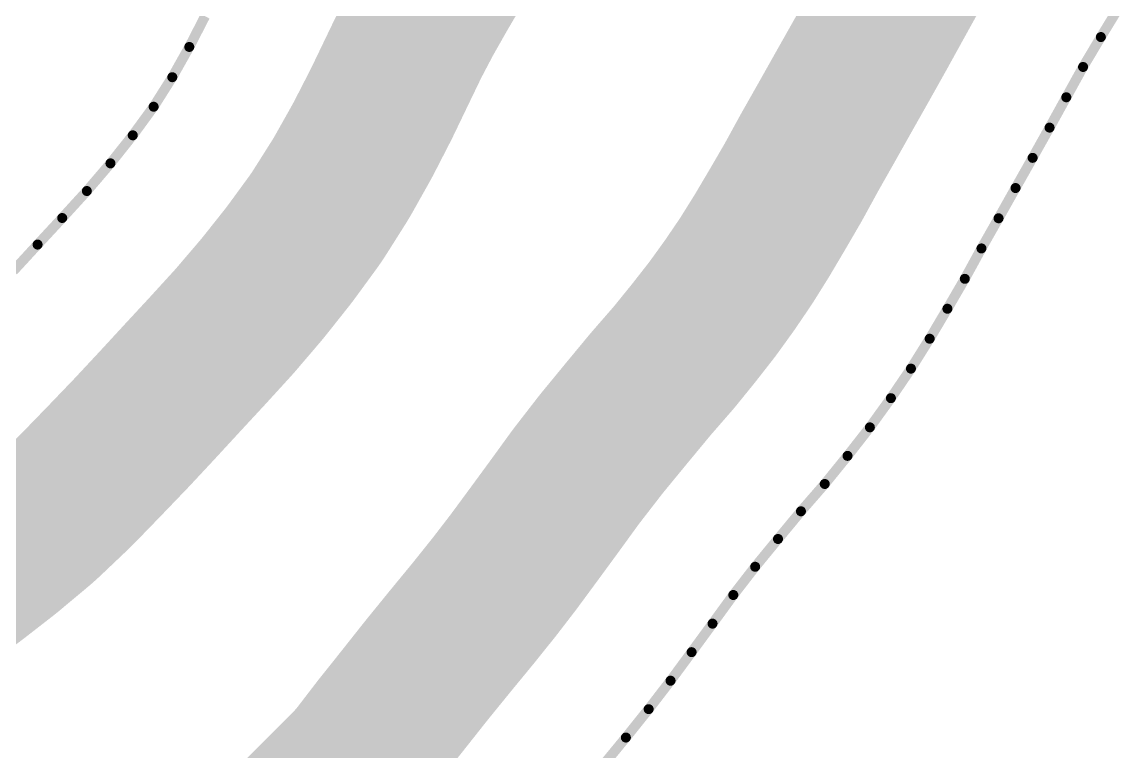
# Model space of a CAD drawing. Header units: inches. Extents: x 16 to 269, y 21 to 202.
# Drawn here: x 173.58 to 201.57, y 74.46 to 92.99 of the extents above; entities that cross this region are included whole.
import ezdxf

# ---------------------------------------------------------------- set-up
doc = ezdxf.new("R2010")
doc.units = ezdxf.units.IN
doc.layers.add('Edge-Cuts', color=9, linetype='Continuous')
doc.layers.add('F-Cu', color=1, linetype='Continuous')

msp = doc.modelspace()

# ---------------------------------------------------------------- linework, layer by layer
at = {"layer": 'Edge-Cuts', "const_width": 0.254}
for points in [[(177.82816098, 92.36161359999998), (178.22912538, 93.14166284)], [(200.98633666, 92.61265958), (201.44614778, 93.36846452)], [(200.53421412, 91.85360344), (200.98633666, 92.61265958)], [(177.3967369, 91.59397988), (177.82816098, 92.36161359999998)], [(200.10841106, 91.08390216), (200.53421412, 91.85360344)], [(176.92273226, 90.84438524), (177.3967369, 91.59397988)], [(199.6829001, 90.3139037), (200.10841106, 91.08390216)], [(176.3916589, 90.11815098), (176.92273226, 90.84438524)], [(199.25236502, 89.54597534), (199.6829001, 90.3139037)], [(175.82569356, 89.40611024), (176.3916589, 90.11815098)], [(198.81887084, 88.77923061999999), (199.25236502, 89.54597534)], [(175.22542552, 88.70382818), (175.82569356, 89.40611024)], [(174.5994349, 88.0186962), (175.22542552, 88.70382818)], [(198.38715212, 88.01189661999999), (198.81887084, 88.77923061999999)], [(173.97403102, 87.34420936), (174.5994349, 88.0186962)], [(197.95247684, 87.24574372), (198.38715212, 88.01189661999999)], [(173.35513716, 86.67267908), (173.97403102, 87.34420936)], [(197.53021962, 86.47426444), (197.95247684, 87.24574372)], [(197.0881504, 85.71461647999999), (197.53021962, 86.47426444)], [(196.6372115, 84.95349024), (197.0881504, 85.71461647999999)], [(196.16202576, 84.19384228), (196.6372115, 84.95349024)], [(195.6519455, 83.44424764), (196.16202576, 84.19384228)], [(195.1176184, 82.70352522), (195.6519455, 83.44424764)], [(194.55047196, 81.97906642), (195.1176184, 82.70352522)], [(193.9714942, 81.2655474), (194.55047196, 81.97906642)], [(193.36708596, 80.5715432), (193.9714942, 81.2655474)], [(192.78426772, 79.86866932), (193.36708596, 80.5715432)], [(192.20381168, 79.16283888), (192.78426772, 79.86866932)], [(191.64878612, 78.44636329999999), (192.20381168, 79.16283888)], [(191.12066932, 77.71924003999999), (191.64878612, 78.44636329999999)], [(190.58900414, 76.99507587999999), (191.12066932, 77.71924003999999)], [(190.0543824, 76.2703199), (190.58900414, 76.99507587999999)], [(189.4978811, 75.54763401999999), (190.0543824, 76.2703199)], [(188.91949516, 74.82701824), (189.4978811, 75.54763401999999)], [(188.32809934, 74.10847256), (188.91949516, 74.82701824)]]:
    msp.add_lwpolyline(points, dxfattribs=at)
at = {"layer": 'Edge-Cuts', "const_width": 0.127}
for points in [[(200.92283666, 92.61265958, 1), (201.04983666, 92.61265958, 1)], [(200.92283666, 92.61265958, 1), (201.04983666, 92.61265958, 1)], [(177.76466098, 92.36161359999998, 1), (177.89166098, 92.36161359999998, 1)], [(177.76466098, 92.36161359999998, 1), (177.89166098, 92.36161359999998, 1)], [(200.47071412, 91.85360344, 1), (200.59771412, 91.85360344, 1)], [(200.47071412, 91.85360344, 1), (200.59771412, 91.85360344, 1)], [(177.3332369, 91.59397988, 1), (177.4602369, 91.59397988, 1)], [(177.3332369, 91.59397988, 1), (177.4602369, 91.59397988, 1)], [(200.04491106, 91.08390216, 1), (200.17191106, 91.08390216, 1)], [(200.04491106, 91.08390216, 1), (200.17191106, 91.08390216, 1)], [(176.85923226, 90.84438524, 1), (176.98623226, 90.84438524, 1)], [(176.85923226, 90.84438524, 1), (176.98623226, 90.84438524, 1)], [(199.6194001, 90.3139037, 1), (199.7464001, 90.3139037, 1)], [(199.6194001, 90.3139037, 1), (199.7464001, 90.3139037, 1)], [(176.3281589, 90.11815098, 1), (176.4551589, 90.11815098, 1)], [(176.3281589, 90.11815098, 1), (176.4551589, 90.11815098, 1)], [(199.18886502, 89.54597534, 1), (199.31586502, 89.54597534, 1)], [(199.18886502, 89.54597534, 1), (199.31586502, 89.54597534, 1)], [(175.76219356, 89.40611024, 1), (175.88919356, 89.40611024, 1)], [(175.76219356, 89.40611024, 1), (175.88919356, 89.40611024, 1)], [(175.16192552, 88.70382818, 1), (175.28892552, 88.70382818, 1)], [(175.16192552, 88.70382818, 1), (175.28892552, 88.70382818, 1)], [(198.75537084, 88.77923061999999, 1), (198.88237084, 88.77923061999999, 1)], [(198.75537084, 88.77923061999999, 1), (198.88237084, 88.77923061999999, 1)], [(174.5359349, 88.0186962, 1), (174.6629349, 88.0186962, 1)], [(174.5359349, 88.0186962, 1), (174.6629349, 88.0186962, 1)], [(198.32365212, 88.01189661999999, 1), (198.45065212, 88.01189661999999, 1)], [(198.32365212, 88.01189661999999, 1), (198.45065212, 88.01189661999999, 1)], [(173.91053102, 87.34420936, 1), (174.03753102, 87.34420936, 1)], [(173.91053102, 87.34420936, 1), (174.03753102, 87.34420936, 1)], [(197.88897684, 87.24574372, 1), (198.01597684, 87.24574372, 1)], [(197.88897684, 87.24574372, 1), (198.01597684, 87.24574372, 1)], [(197.46671962, 86.47426444, 1), (197.59371962, 86.47426444, 1)], [(197.46671962, 86.47426444, 1), (197.59371962, 86.47426444, 1)], [(197.0246504, 85.71461647999999, 1), (197.1516504, 85.71461647999999, 1)], [(197.0246504, 85.71461647999999, 1), (197.1516504, 85.71461647999999, 1)], [(196.5737115, 84.95349024, 1), (196.7007115, 84.95349024, 1)], [(196.5737115, 84.95349024, 1), (196.7007115, 84.95349024, 1)], [(196.09852576, 84.19384228, 1), (196.22552576, 84.19384228, 1)], [(196.09852576, 84.19384228, 1), (196.22552576, 84.19384228, 1)], [(195.5884455, 83.44424764, 1), (195.7154455, 83.44424764, 1)], [(195.5884455, 83.44424764, 1), (195.7154455, 83.44424764, 1)], [(195.0541184, 82.70352522, 1), (195.1811184, 82.70352522, 1)], [(195.0541184, 82.70352522, 1), (195.1811184, 82.70352522, 1)], [(194.48697196, 81.97906642, 1), (194.61397196, 81.97906642, 1)], [(194.48697196, 81.97906642, 1), (194.61397196, 81.97906642, 1)], [(193.9079942, 81.2655474, 1), (194.0349942, 81.2655474, 1)], [(193.9079942, 81.2655474, 1), (194.0349942, 81.2655474, 1)], [(193.30358596, 80.5715432, 1), (193.43058596, 80.5715432, 1)], [(193.30358596, 80.5715432, 1), (193.43058596, 80.5715432, 1)], [(192.72076772, 79.86866932, 1), (192.84776772, 79.86866932, 1)], [(192.72076772, 79.86866932, 1), (192.84776772, 79.86866932, 1)], [(192.14031168, 79.16283888, 1), (192.26731168, 79.16283888, 1)], [(192.14031168, 79.16283888, 1), (192.26731168, 79.16283888, 1)], [(191.58528612, 78.44636329999999, 1), (191.71228612, 78.44636329999999, 1)], [(191.58528612, 78.44636329999999, 1), (191.71228612, 78.44636329999999, 1)], [(191.05716932, 77.71924003999999, 1), (191.18416932, 77.71924003999999, 1)], [(191.05716932, 77.71924003999999, 1), (191.18416932, 77.71924003999999, 1)], [(190.52550414, 76.99507587999999, 1), (190.65250414, 76.99507587999999, 1)], [(190.52550414, 76.99507587999999, 1), (190.65250414, 76.99507587999999, 1)], [(189.9908824, 76.2703199, 1), (190.1178824, 76.2703199, 1)], [(189.9908824, 76.2703199, 1), (190.1178824, 76.2703199, 1)], [(189.4343811, 75.54763401999999, 1), (189.5613811, 75.54763401999999, 1)], [(189.4343811, 75.54763401999999, 1), (189.5613811, 75.54763401999999, 1)], [(188.85599516, 74.82701824, 1), (188.98299516, 74.82701824, 1)], [(188.85599516, 74.82701824, 1), (188.98299516, 74.82701824, 1)]]:
    msp.add_lwpolyline(points, format="xyb", close=True, dxfattribs=at)
at = {"layer": 'F-Cu', "const_width": 3.99999962}
for points in [[(184.59678346, 94.50543202), (185.04121488, 95.2674371)], [(196.24044572, 94.41552872), (196.69063532, 95.17133874)], [(184.16420368, 93.76598722), (184.5934332, 94.4996967)], [(195.73009114, 93.49848712), (196.15793128, 94.27187648)], [(183.81680026, 93.15407581999999), (184.16420368, 93.76598722)], [(195.32001322, 92.75641596), (195.73009114, 93.49848712)], [(183.48635896, 92.52923582), (183.75658702, 93.04384997999999)], [(194.89893202, 92.0052008), (195.30807776, 92.73497328)], [(183.11419562, 91.76233615999999), (183.42698646, 92.41126297999999)], [(194.46836646, 91.24357925999999), (194.8919013, 91.99271162)], [(182.73451896, 90.97341216), (183.11419562, 91.76233615999999)], [(194.03740466, 90.4776321), (194.46121128, 91.23090466)], [(182.27691002, 90.07939311999999), (182.6760253, 90.85584318)], [(193.60531002, 89.715975), (194.03036378, 90.4651734)], [(181.89858972, 89.39887378), (182.1869229, 89.91190298)], [(193.48651168, 89.50025025999999), (193.5647767, 89.64323956)], [(181.75550136, 89.14427687999999), (181.89858972, 89.39887378)], [(193.20004794, 88.97687056), (193.48651168, 89.50025025999999)], [(181.14870044, 88.17210711999999), (181.62155954, 88.91989074)], [(192.7835362, 88.25849252), (193.15028426, 88.88871223999999)], [(192.39084966, 87.59547377999999), (192.76934522, 88.23432442)], [(192.78352096, 88.25846711999999), (192.7835362, 88.25849252)], [(180.43029954, 87.17039716000001), (180.95870844, 87.89298398)], [(192.01498554, 86.99241682), (192.34066688, 87.51306093999999)], [(179.73984118, 86.29494806), (180.30378468, 87.00444879999999)], [(191.58765086, 86.35914401999999), (191.93079216, 86.8634153)], [(191.1646037, 85.77011548), (191.52470712, 86.26931692)], [(179.02890788, 85.45830762), (179.62647082, 86.15742483999999)], [(190.66190468, 85.12312668), (191.07311544, 85.64839614)], [(191.07311544, 85.64839614), (191.07330594, 85.64863744)], [(178.29305464, 84.64867245999999), (178.91361474, 85.32786338)], [(178.91361474, 85.32786338), (178.91383318, 85.32810214)], [(190.18636334, 84.53611235999999), (190.6183259, 85.06845064)], [(177.64753904, 83.95226034), (178.26282864, 84.61584042)], [(189.59656518, 83.85529838), (190.09945216, 84.43273182)], [(177.03182018, 83.28418699999999), (177.64363506, 83.94803886)], [(188.93534984, 83.06017424), (189.5161183, 83.76057415999999)], [(176.38693196, 82.59342638), (177.00658528, 83.257009)], [(177.00658528, 83.257009), (177.00659544, 83.25701915999998)], [(188.34382702, 82.34095291999999), (188.92028764, 83.04192434)], [(175.6960418, 81.87309508), (176.33604052, 82.53963426)], [(187.69607622, 81.50838155999999), (188.24768802, 82.22044516)], [(175.02570786, 81.18221762), (175.67594024, 81.85225946)], [(187.08871396, 80.67622675999999), (187.603257, 81.38465815999999)], [(174.20367496, 80.39591743999999), (174.87774524, 81.03596187999999)], [(186.5630381, 79.9601271), (187.07661086, 80.65965072)], [(173.25938932, 79.59366605999999), (173.95990354, 80.1787957)], [(186.08504058, 79.31212484), (186.56086132, 79.957168)], [(186.56299492, 79.96006614), (186.5630381, 79.9601271)], [(172.4026016, 78.92382742), (173.11835328, 79.47993247999999)], [(185.59020794, 78.66817388), (186.03700664, 79.24839623999999)], [(171.43553724, 78.24791817999998), (172.170344, 78.75385569999999)], [(185.05478864, 77.9998694), (185.54330176, 78.60851181999999)], [(184.47013906, 77.28904278), (185.02377016, 77.9617059)], [(183.86391472, 76.54398458), (184.44938726, 77.2637012)], [(183.26293802, 75.78546184), (183.82837758, 76.49979112)], [(182.69721398, 75.07656054), (183.25299392, 75.77294979999999)], [(182.25319912, 74.5002574), (182.63570534, 74.9980085)], [(182.25319912, 74.5002574), (182.63565962, 74.99795008)], [(182.63570534, 74.9980085), (182.63596188, 74.99834123999999)], [(182.17941974, 74.40424793999999), (182.25319912, 74.5002574)], [(182.17953404, 74.4043978), (182.25319912, 74.5002574)], [(181.4960302, 73.48381544), (182.0255313, 74.20223666)], [(182.08983648, 74.28767464), (182.17941974, 74.40424793999999)], [(177.40094822, 69.57794822), (181.83863556, 74.01563555999999)], [(181.83863556, 74.01563555999999), (181.8386381, 74.01563809999999)]]:
    msp.add_lwpolyline(points, dxfattribs=at)
for points in [[(184.59678346, 94.50543202, -0.0003321074993434), (184.5934332, 94.4996967)], [(196.15793128, 94.27187648, -0.0082837715642199), (196.24044826, 94.41552872)], [(183.75658956, 93.04384997999999, -0.0078504847513957), (183.81680026, 93.15407581999999)], [(195.32001322, 92.75641596, -0.0015337948642118), (195.30807776, 92.73497328)], [(183.42698646, 92.41126297999999, -0.0082549846896226), (183.48635896, 92.52923582)], [(194.89893202, 92.0052008, -0.0008957604688237), (194.8919013, 91.99271162)], [(194.46121128, 91.23090466, -0.0007277399521023), (194.46836646, 91.24357925999999)], [(182.73451896, 90.97341216, -0.0065660985913727), (182.6760253, 90.85584318)], [(194.03740466, 90.4776321, -0.0008944132537231), (194.03036378, 90.4651734)], [(182.27691002, 90.07939311999999, -0.0095075174452337), (182.1869229, 89.91190298)], [(193.5647767, 89.64323956, -0.0041634213064105), (193.60531002, 89.715975)], [(181.75550136, 89.14427687999999, -0.0130683656973885), (181.62155954, 88.91989074)], [(193.20004794, 88.97687056, -0.0063273771668236), (193.15028426, 88.88871223999999)], [(181.14870044, 88.17210711999999, -0.0168872519900145), (180.95870844, 87.89298398)], [(192.78352096, 88.25846711999999, -0.0017498064295815), (192.76934522, 88.23432442)], [(192.39084966, 87.59547377999999, -0.0060308026018984), (192.34066942, 87.51306093999999)], [(180.43029954, 87.17039716000001, -0.0104348402559078), (180.30378468, 87.00444879999999)], [(192.01498808, 86.99241682, -0.0096287211094866), (191.93079216, 86.8634153)], [(179.73984118, 86.29494806, -0.0089121435118838), (179.62647082, 86.15742483999999)], [(191.58765086, 86.35914401999999, -0.0068556443474346), (191.52470712, 86.26931692)], [(191.1646037, 85.77011548, -0.0094983980779183), (191.07330594, 85.64863744)], [(179.02890788, 85.45830762, -0.00868903791261), (178.91383318, 85.32810214)], [(190.66190468, 85.12312668, -0.0043699825531443), (190.6183259, 85.06845064)], [(178.29305464, 84.64867245999999, -0.0022313521321279), (178.26282864, 84.61584042)], [(190.18636334, 84.53611235999999, -0.0084418253998472), (190.09945216, 84.43273182)], [(177.64363506, 83.94803886, -0.0003593721168848), (177.64753904, 83.95226034)], [(189.5161183, 83.76057415999999, -0.0062140106705811), (189.59656518, 83.85529838)], [(177.03182018, 83.28418699999999, -0.0018536371156433), (177.00659544, 83.25701915999998)], [(188.92028764, 83.04192434, -0.0011831421170591), (188.93534984, 83.06017424)], [(176.38693196, 82.59342638, -0.0037025933971756), (176.33604052, 82.53963426)], [(188.24768802, 82.22044516, -0.0077083793250685), (188.34382702, 82.34095291999999)], [(175.6960418, 81.87309508, -0.001447583561182), (175.67594024, 81.85225946)], [(187.603257, 81.38465815999999, -0.007733974638113), (187.69607622, 81.50838155999999)], [(175.02570786, 81.18221762, -0.0104034891782873), (174.87774524, 81.03596187999999)], [(187.08871396, 80.67622675999999, -0.0012827762453999), (187.07661086, 80.65965072)], [(174.20367496, 80.39591743999999, -0.0163265996994594), (173.95990354, 80.1787957)], [(186.56299492, 79.96006614, -0.0002249258696724), (186.56086132, 79.957168)], [(173.25938932, 79.59366605999999, -0.0090597826435467), (173.11835328, 79.47993247999999)], [(186.08504058, 79.31212484, -0.0049878402388566), (186.03700664, 79.24839623999999)], [(172.4026016, 78.92382995999999, -0.0143934240205894), (172.170344, 78.75385569999999)], [(185.59020794, 78.66817388, -0.0047434216658688), (185.54330176, 78.60851181999999)], [(185.05478864, 77.9998694, -0.0030737328797715), (185.02377016, 77.9617059)], [(184.44938726, 77.2637012, -0.0016377105566921), (184.47013906, 77.28904278)], [(183.82837758, 76.49979112, -0.002835489757102), (183.86391472, 76.54398458)], [(183.26293802, 75.78546184, -0.0009988993628981), (183.25299392, 75.77294979999999)], [(182.63570534, 74.9980085, -0.0049885050824611), (182.69721398, 75.07656054)], [(182.63596188, 74.99834123999999, -0.0049675361324391), (182.69721398, 75.07656054)], [(182.17941974, 74.40424793999999, -0.0323378325339726), (181.8386381, 74.01563809999999)], [(182.0255313, 74.20223666, -0.005346834370815), (182.08983648, 74.28767464)]]:
    msp.add_lwpolyline(points, format="xyb", dxfattribs=at)
at = {"layer": 'F-Cu', "const_width": 1.99999854}
for points in [[(183.59343266, 94.4996967, 1), (185.59343374, 94.4996967, 1)], [(183.59343266, 94.4996967, 1), (185.59343374, 94.4996967, 1)], [(183.59678292, 94.50543202, 1), (185.596784, 94.50543202, 1)], [(183.59678292, 94.50543202, 1), (185.596784, 94.50543202, 1)], [(195.24044518, 94.41552872, 1), (197.24044626, 94.41552872, 1)], [(195.24044772, 94.41552872, 1), (197.2404488, 94.41552872, 1)], [(195.15793074, 94.27187648, 1), (197.15793182, 94.27187648, 1)], [(195.15793074, 94.27187648, 1), (197.15793182, 94.27187648, 1)], [(183.16420314, 93.76598722, 1), (185.16420422, 93.76598722, 1)], [(183.16420314, 93.76598722, 1), (185.16420422, 93.76598722, 1)], [(194.7300906, 93.49848712, 1), (196.73009168, 93.49848712, 1)], [(194.7300906, 93.49848712, 1), (196.73009168, 93.49848712, 1)], [(182.75658648, 93.04384997999999, 1), (184.75658756, 93.04384997999999, 1)], [(182.75658902, 93.04384997999999, 1), (184.7565901, 93.04384997999999, 1)], [(182.81679972, 93.15407581999999, 1), (184.8168008, 93.15407581999999, 1)], [(182.81679972, 93.15407581999999, 1), (184.8168008, 93.15407581999999, 1)], [(194.30807722, 92.73497328, 1), (196.3080783, 92.73497328, 1)], [(194.30807722, 92.73497328, 1), (196.3080783, 92.73497328, 1)], [(194.32001268, 92.75641596, 1), (196.32001376, 92.75641596, 1)], [(194.32001268, 92.75641596, 1), (196.32001376, 92.75641596, 1)], [(182.42698592, 92.41126297999999, 1), (184.426987, 92.41126297999999, 1)], [(182.42698592, 92.41126297999999, 1), (184.426987, 92.41126297999999, 1)], [(182.48635842, 92.52923582, 1), (184.4863595, 92.52923582, 1)], [(182.48635842, 92.52923582, 1), (184.4863595, 92.52923582, 1)], [(193.89190076, 91.99271162, 1), (195.89190184, 91.99271162, 1)], [(193.89190076, 91.99271162, 1), (195.89190184, 91.99271162, 1)], [(193.89893148, 92.0052008, 1), (195.89893256, 92.0052008, 1)], [(193.89893148, 92.0052008, 1), (195.89893256, 92.0052008, 1)], [(182.11419508, 91.76233615999999, 1), (184.11419616, 91.76233615999999, 1)], [(182.11419508, 91.76233615999999, 1), (184.11419616, 91.76233615999999, 1)], [(193.46121074, 91.23090466, 1), (195.46121182, 91.23090466, 1)], [(193.46121074, 91.23090466, 1), (195.46121182, 91.23090466, 1)], [(193.46836592, 91.24357925999999, 1), (195.468367, 91.24357925999999, 1)], [(193.46836592, 91.24357925999999, 1), (195.468367, 91.24357925999999, 1)], [(181.73451842, 90.97341216, 1), (183.7345195, 90.97341216, 1)], [(181.73451842, 90.97341216, 1), (183.7345195, 90.97341216, 1)], [(181.67602476, 90.85584318, 1), (183.67602584, 90.85584318, 1)], [(181.67602476, 90.85584318, 1), (183.67602584, 90.85584318, 1)], [(193.03036324, 90.4651734, 1), (195.03036432, 90.4651734, 1)], [(193.03036324, 90.4651734, 1), (195.03036432, 90.4651734, 1)], [(193.03740412, 90.4776321, 1), (195.0374052, 90.4776321, 1)], [(193.03740412, 90.4776321, 1), (195.0374052, 90.4776321, 1)], [(181.18692236, 89.91190298, 1), (183.18692344, 89.91190298, 1)], [(181.18692236, 89.91190298, 1), (183.18692344, 89.91190298, 1)], [(181.27690948, 90.07939311999999, 1), (183.27691056, 90.07939311999999, 1)], [(181.27690948, 90.07939311999999, 1), (183.27691056, 90.07939311999999, 1)], [(192.56477616, 89.64323956, 1), (194.56477724, 89.64323956, 1)], [(192.56477616, 89.64323956, 1), (194.56477724, 89.64323956, 1)], [(192.60530948, 89.715975, 1), (194.60531056, 89.715975, 1)], [(192.60530948, 89.715975, 1), (194.60531056, 89.715975, 1)], [(180.89858918, 89.39887378, 1), (182.89859026, 89.39887378, 1)], [(180.89858918, 89.39887378, 1), (182.89859026, 89.39887378, 1)], [(192.48651114, 89.50025025999999, 1), (194.48651222, 89.50025025999999, 1)], [(192.48651114, 89.50025025999999, 1), (194.48651222, 89.50025025999999, 1)], [(180.75550082, 89.14427687999999, 1), (182.7555019, 89.14427687999999, 1)], [(180.75550082, 89.14427687999999, 1), (182.7555019, 89.14427687999999, 1)], [(180.621559, 88.91989074, 1), (182.62156008, 88.91989074, 1)], [(180.621559, 88.91989074, 1), (182.62156008, 88.91989074, 1)], [(192.15028372, 88.88871223999999, 1), (194.1502848, 88.88871223999999, 1)], [(192.15028372, 88.88871223999999, 1), (194.1502848, 88.88871223999999, 1)], [(192.2000474, 88.97687056, 1), (194.20004848, 88.97687056, 1)], [(192.2000474, 88.97687056, 1), (194.20004848, 88.97687056, 1)], [(180.1486999, 88.17210711999999, 1), (182.14870098, 88.17210711999999, 1)], [(180.1486999, 88.17210711999999, 1), (182.14870098, 88.17210711999999, 1)], [(191.76934468, 88.23432442, 1), (193.76934576, 88.23432442, 1)], [(191.76934468, 88.23432442, 1), (193.76934576, 88.23432442, 1)], [(191.78352042, 88.25846711999999, 1), (193.7835215, 88.25846711999999, 1)], [(191.78352042, 88.25846711999999, 1), (193.7835215, 88.25846711999999, 1)], [(191.78353566, 88.25849252, 1), (193.78353674, 88.25849252, 1)], [(191.78353566, 88.25849252, 1), (193.78353674, 88.25849252, 1)], [(179.9587079, 87.89298398, 1), (181.95870898, 87.89298398, 1)], [(179.9587079, 87.89298398, 1), (181.95870898, 87.89298398, 1)], [(191.39084912, 87.59547377999999, 1), (193.3908502, 87.59547377999999, 1)], [(191.39084912, 87.59547377999999, 1), (193.3908502, 87.59547377999999, 1)], [(191.34066634, 87.51306093999999, 1), (193.34066742, 87.51306093999999, 1)], [(191.34066888, 87.51306093999999, 1), (193.34066996, 87.51306093999999, 1)], [(179.430299, 87.17039716000001, 1), (181.43030008, 87.17039716000001, 1)], [(179.430299, 87.17039716000001, 1), (181.43030008, 87.17039716000001, 1)], [(179.30378414, 87.00444879999999, 1), (181.30378522, 87.00444879999999, 1)], [(179.30378414, 87.00444879999999, 1), (181.30378522, 87.00444879999999, 1)], [(190.93079162, 86.8634153, 1), (192.9307927, 86.8634153, 1)], [(190.93079162, 86.8634153, 1), (192.9307927, 86.8634153, 1)], [(191.014985, 86.99241682, 1), (193.01498608, 86.99241682, 1)], [(191.01498754, 86.99241682, 1), (193.01498862, 86.99241682, 1)], [(178.73984064, 86.29494806, 1), (180.73984172, 86.29494806, 1)], [(178.73984064, 86.29494806, 1), (180.73984172, 86.29494806, 1)], [(190.52470658, 86.26931692, 1), (192.52470766, 86.26931692, 1)], [(190.52470658, 86.26931692, 1), (192.52470766, 86.26931692, 1)], [(190.58765032, 86.35914401999999, 1), (192.5876514, 86.35914401999999, 1)], [(190.58765032, 86.35914401999999, 1), (192.5876514, 86.35914401999999, 1)], [(178.62647028, 86.15742483999999, 1), (180.62647136, 86.15742483999999, 1)], [(178.62647028, 86.15742483999999, 1), (180.62647136, 86.15742483999999, 1)], [(190.0731149, 85.64839614, 1), (192.07311598, 85.64839614, 1)], [(190.0731149, 85.64839614, 1), (192.07311598, 85.64839614, 1)], [(190.0733054, 85.64863744, 1), (192.07330648, 85.64863744, 1)], [(190.0733054, 85.64863744, 1), (192.07330648, 85.64863744, 1)], [(190.16460316, 85.77011548, 1), (192.16460424, 85.77011548, 1)], [(190.16460316, 85.77011548, 1), (192.16460424, 85.77011548, 1)], [(178.02890734, 85.45830762, 1), (180.02890842, 85.45830762, 1)], [(178.02890734, 85.45830762, 1), (180.02890842, 85.45830762, 1)], [(177.9136142, 85.32786338, 1), (179.91361528, 85.32786338, 1)], [(177.9136142, 85.32786338, 1), (179.91361528, 85.32786338, 1)], [(177.91383264, 85.32810214, 1), (179.91383372, 85.32810214, 1)], [(177.91383264, 85.32810214, 1), (179.91383372, 85.32810214, 1)], [(189.61832536, 85.06845064, 1), (191.61832644, 85.06845064, 1)], [(189.61832536, 85.06845064, 1), (191.61832644, 85.06845064, 1)], [(189.66190414, 85.12312668, 1), (191.66190522, 85.12312668, 1)], [(189.66190414, 85.12312668, 1), (191.66190522, 85.12312668, 1)], [(177.2628281, 84.61584042, 1), (179.26282918, 84.61584042, 1)], [(177.2628281, 84.61584042, 1), (179.26282918, 84.61584042, 1)], [(177.2930541, 84.64867245999999, 1), (179.29305518, 84.64867245999999, 1)], [(177.2930541, 84.64867245999999, 1), (179.29305518, 84.64867245999999, 1)], [(189.1863628, 84.53611235999999, 1), (191.18636388, 84.53611235999999, 1)], [(189.1863628, 84.53611235999999, 1), (191.18636388, 84.53611235999999, 1)], [(189.09945162, 84.43273182, 1), (191.0994527, 84.43273182, 1)], [(189.09945162, 84.43273182, 1), (191.0994527, 84.43273182, 1)], [(176.64363452, 83.94803886, 1), (178.6436356, 83.94803886, 1)], [(176.64363452, 83.94803886, 1), (178.6436356, 83.94803886, 1)], [(176.6475385, 83.95226034, 1), (178.64753958, 83.95226034, 1)], [(176.6475385, 83.95226034, 1), (178.64753958, 83.95226034, 1)], [(188.51611776, 83.76057415999999, 1), (190.51611884, 83.76057415999999, 1)], [(188.51611776, 83.76057415999999, 1), (190.51611884, 83.76057415999999, 1)], [(188.59656464, 83.85529838, 1), (190.59656572, 83.85529838, 1)], [(188.59656464, 83.85529838, 1), (190.59656572, 83.85529838, 1)], [(176.00658474, 83.257009, 1), (178.00658582, 83.257009, 1)], [(176.00658474, 83.257009, 1), (178.00658582, 83.257009, 1)], [(176.0065949, 83.25701915999998, 1), (178.00659598, 83.25701915999998, 1)], [(176.0065949, 83.25701915999998, 1), (178.00659598, 83.25701915999998, 1)], [(176.03181964, 83.28418699999999, 1), (178.03182072, 83.28418699999999, 1)], [(176.03181964, 83.28418699999999, 1), (178.03182072, 83.28418699999999, 1)], [(187.9202871, 83.04192434, 1), (189.92028818, 83.04192434, 1)], [(187.9202871, 83.04192434, 1), (189.92028818, 83.04192434, 1)], [(187.9353493, 83.06017424, 1), (189.93535038, 83.06017424, 1)], [(187.9353493, 83.06017424, 1), (189.93535038, 83.06017424, 1)], [(175.38693142, 82.59342638, 1), (177.3869325, 82.59342638, 1)], [(175.38693142, 82.59342638, 1), (177.3869325, 82.59342638, 1)], [(175.33603998, 82.53963426, 1), (177.33604106, 82.53963426, 1)], [(175.33603998, 82.53963426, 1), (177.33604106, 82.53963426, 1)], [(187.34382648, 82.34095291999999, 1), (189.34382756, 82.34095291999999, 1)], [(187.34382648, 82.34095291999999, 1), (189.34382756, 82.34095291999999, 1)], [(187.24768748, 82.22044516, 1), (189.24768856, 82.22044516, 1)], [(187.24768748, 82.22044516, 1), (189.24768856, 82.22044516, 1)], [(174.6759397, 81.85225946, 1), (176.67594078, 81.85225946, 1)], [(174.6759397, 81.85225946, 1), (176.67594078, 81.85225946, 1)], [(174.69604126, 81.87309508, 1), (176.69604234, 81.87309508, 1)], [(174.69604126, 81.87309508, 1), (176.69604234, 81.87309508, 1)], [(186.69607568, 81.50838155999999, 1), (188.69607676, 81.50838155999999, 1)], [(186.69607568, 81.50838155999999, 1), (188.69607676, 81.50838155999999, 1)], [(174.02570732, 81.18221762, 1), (176.0257084, 81.18221762, 1)], [(174.02570732, 81.18221762, 1), (176.0257084, 81.18221762, 1)], [(186.60325646, 81.38465815999999, 1), (188.60325754, 81.38465815999999, 1)], [(186.60325646, 81.38465815999999, 1), (188.60325754, 81.38465815999999, 1)], [(173.8777447, 81.03596187999999, 1), (175.87774578, 81.03596187999999, 1)], [(173.8777447, 81.03596187999999, 1), (175.87774578, 81.03596187999999, 1)], [(186.07661032, 80.65965072, 1), (188.0766114, 80.65965072, 1)], [(186.07661032, 80.65965072, 1), (188.0766114, 80.65965072, 1)], [(186.08871342, 80.67622675999999, 1), (188.0887145, 80.67622675999999, 1)], [(186.08871342, 80.67622675999999, 1), (188.0887145, 80.67622675999999, 1)], [(173.20367442, 80.39591743999999, 1), (175.2036755, 80.39591743999999, 1)], [(173.20367442, 80.39591743999999, 1), (175.2036755, 80.39591743999999, 1)], [(172.959903, 80.1787957, 1), (174.95990408, 80.1787957, 1)], [(172.959903, 80.1787957, 1), (174.95990408, 80.1787957, 1)], [(185.56086078, 79.957168, 1), (187.56086186, 79.957168, 1)], [(185.56086078, 79.957168, 1), (187.56086186, 79.957168, 1)], [(185.56299438, 79.96006614, 1), (187.56299546, 79.96006614, 1)], [(185.56299438, 79.96006614, 1), (187.56299546, 79.96006614, 1)], [(185.56303756, 79.9601271, 1), (187.56303864, 79.9601271, 1)], [(185.56303756, 79.9601271, 1), (187.56303864, 79.9601271, 1)], [(172.11835274, 79.47993247999999, 1), (174.11835382, 79.47993247999999, 1)], [(172.11835274, 79.47993247999999, 1), (174.11835382, 79.47993247999999, 1)], [(172.25938878, 79.59366605999999, 1), (174.25938986, 79.59366605999999, 1)], [(172.25938878, 79.59366605999999, 1), (174.25938986, 79.59366605999999, 1)], [(185.0370061, 79.24839623999999, 1), (187.03700718, 79.24839623999999, 1)], [(185.0370061, 79.24839623999999, 1), (187.03700718, 79.24839623999999, 1)], [(185.08504004, 79.31212484, 1), (187.08504112, 79.31212484, 1)], [(185.08504004, 79.31212484, 1), (187.08504112, 79.31212484, 1)], [(171.40260106, 78.92382995999999, 1), (173.40260214, 78.92382995999999, 1)], [(171.40260106, 78.92382742, 1), (173.40260214, 78.92382742, 1)], [(171.17034346, 78.75385569999999, 1), (173.17034454, 78.75385569999999, 1)], [(171.17034346, 78.75385569999999, 1), (173.17034454, 78.75385569999999, 1)], [(184.5902074, 78.66817388, 1), (186.59020848, 78.66817388, 1)], [(184.5902074, 78.66817388, 1), (186.59020848, 78.66817388, 1)], [(184.54330122, 78.60851181999999, 1), (186.5433023, 78.60851181999999, 1)], [(184.54330122, 78.60851181999999, 1), (186.5433023, 78.60851181999999, 1)], [(184.02376962, 77.9617059, 1), (186.0237707, 77.9617059, 1)], [(184.02376962, 77.9617059, 1), (186.0237707, 77.9617059, 1)], [(184.0547881, 77.9998694, 1), (186.05478918, 77.9998694, 1)], [(184.0547881, 77.9998694, 1), (186.05478918, 77.9998694, 1)], [(183.44938672, 77.2637012, 1), (185.4493878, 77.2637012, 1)], [(183.44938672, 77.2637012, 1), (185.4493878, 77.2637012, 1)], [(183.47013852, 77.28904278, 1), (185.4701396, 77.28904278, 1)], [(183.47013852, 77.28904278, 1), (185.4701396, 77.28904278, 1)], [(182.82837704, 76.49979112, 1), (184.82837812, 76.49979112, 1)], [(182.82837704, 76.49979112, 1), (184.82837812, 76.49979112, 1)], [(182.86391418, 76.54398458, 1), (184.86391526, 76.54398458, 1)], [(182.86391418, 76.54398458, 1), (184.86391526, 76.54398458, 1)], [(182.25299338, 75.77294979999999, 1), (184.25299446, 75.77294979999999, 1)], [(182.25299338, 75.77294979999999, 1), (184.25299446, 75.77294979999999, 1)], [(182.26293748, 75.78546184, 1), (184.26293856, 75.78546184, 1)], [(182.26293748, 75.78546184, 1), (184.26293856, 75.78546184, 1)], [(181.63565908, 74.99795008, 1), (183.63566016, 74.99795008, 1)], [(181.6357048, 74.9980085, 1), (183.63570588, 74.9980085, 1)], [(181.6357048, 74.9980085, 1), (183.63570588, 74.9980085, 1)], [(181.6357048, 74.9980085, 1), (183.63570588, 74.9980085, 1)], [(181.63596134, 74.99834123999999, 1), (183.63596242, 74.99834123999999, 1)], [(181.63596134, 74.99834123999999, 1), (183.63596242, 74.99834123999999, 1)], [(181.69721344, 75.07656054, 1), (183.69721452, 75.07656054, 1)], [(181.69721344, 75.07656054, 1), (183.69721452, 75.07656054, 1)], [(181.69721344, 75.07656054, 1), (183.69721452, 75.07656054, 1)], [(181.25319858, 74.5002574, 1), (183.25319966, 74.5002574, 1)], [(181.25319858, 74.5002574, 1), (183.25319966, 74.5002574, 1)], [(181.25319858, 74.5002574, 1), (183.25319966, 74.5002574, 1)], [(181.25319858, 74.5002574, 1), (183.25319966, 74.5002574, 1)], [(181.02553076, 74.20223666, 1), (183.02553184, 74.20223666, 1)], [(181.02553076, 74.20223666, 1), (183.02553184, 74.20223666, 1)], [(181.08983594, 74.28767464, 1), (183.08983702, 74.28767464, 1)], [(181.08983594, 74.28767464, 1), (183.08983702, 74.28767464, 1)], [(181.1794192, 74.40424793999999, 1), (183.17942028, 74.40424793999999, 1)], [(181.1794192, 74.40424793999999, 1), (183.17942028, 74.40424793999999, 1)], [(181.1794192, 74.40424793999999, 1), (183.17942028, 74.40424793999999, 1)], [(181.1795335, 74.4043978, 1), (183.17953458, 74.4043978, 1)], [(180.83863502, 74.01563555999999, 1), (182.8386361, 74.01563555999999, 1)], [(180.83863502, 74.01563555999999, 1), (182.8386361, 74.01563555999999, 1)], [(180.83863756, 74.01563809999999, 1), (182.83863864, 74.01563809999999, 1)], [(180.83863756, 74.01563809999999, 1), (182.83863864, 74.01563809999999, 1)], [(180.49602966, 73.48381544, 1), (182.49603074, 73.48381544, 1)]]:
    msp.add_lwpolyline(points, format="xyb", close=True, dxfattribs=at)

doc.saveas('drawing.dxf')
